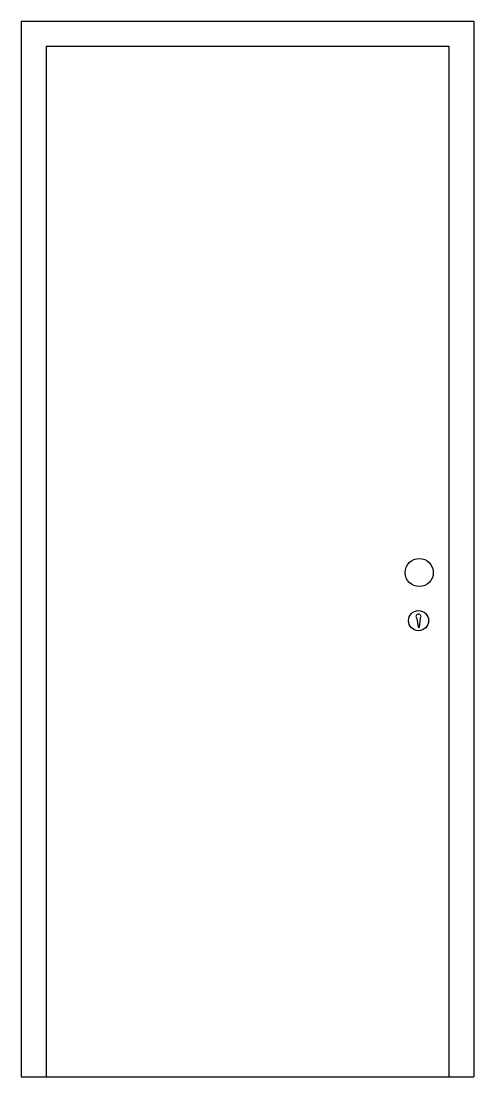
# Model space of a CAD drawing. Header units: millimetres. Extents: x -198 to -108, y 1207 to 1417.
import ezdxf

# ---------------------------------------------------------------- set-up
doc = ezdxf.new("R2010")
doc.units = ezdxf.units.MM

msp = doc.modelspace()

# ---------------------------------------------------------------- linework, layer by layer
for p, q in [((-198.44, 1417.13), (-198.44, 1207.13)), ((-198.44, 1417.13), (-108.44, 1417.13)), ((-108.44, 1417.13), (-108.44, 1207.13)), ((-193.44, 1412.13), (-193.44, 1207.13)), ((-193.44, 1412.13), (-113.44, 1412.13)), ((-113.44, 1412.13), (-113.44, 1207.13)), ((-119.75, 1298.3), (-119.55, 1296.56)), ((-119.14, 1298.31), (-119.31, 1296.56)), ((-119.55, 1296.56), (-119.31, 1296.53)), ((-198.44, 1207.13), (-108.44, 1207.13))]:
    msp.add_line(p, q)
for centre, radius in [((-119.31, 1307.45), 2.8), ((-119.44, 1297.88), 2)]:
    msp.add_circle(centre, radius)
msp.add_arc((-119.45, 1298.7), 0.5, 308.5505, 232.5345)

doc.saveas('drawing.dxf')
